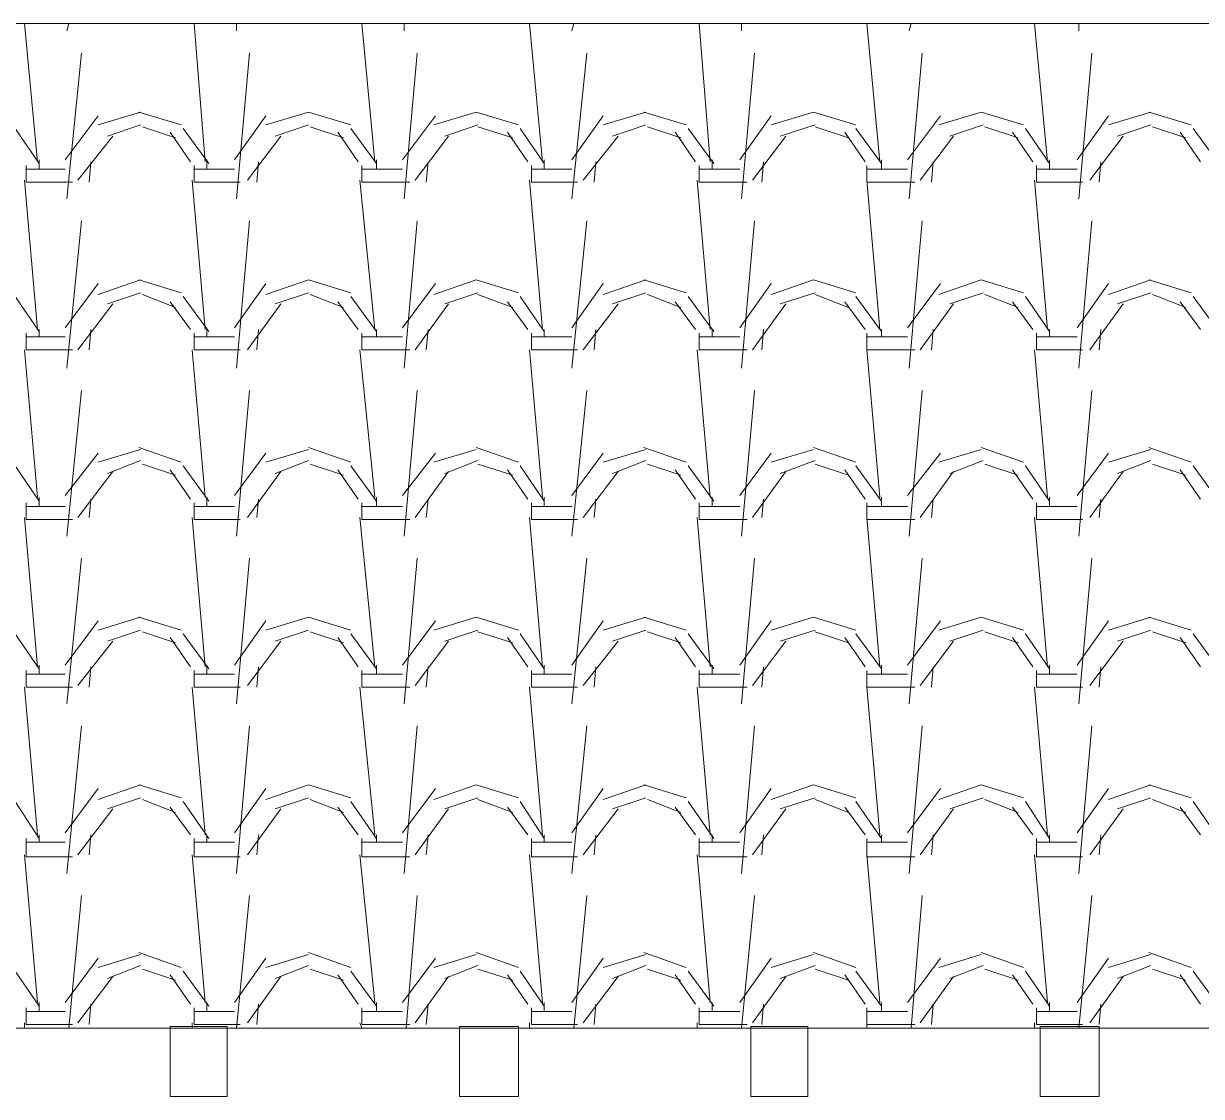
# Model space of a CAD drawing. Header units: millimetres. Extents: x -112072 to -91620, y -6955 to -1948.
# Drawn here: x -99769 to -97449, y -4061 to -1948 of the extents above; entities that cross this region are included whole.
import ezdxf

# ---------------------------------------------------------------- set-up
doc = ezdxf.new("R2010")
doc.units = ezdxf.units.MM
doc.layers.add('A-COB-___-___-EXI', color=250, linetype='Continuous', lineweight=25)

msp = doc.modelspace()

# ---------------------------------------------------------------- linework, layer by layer
at = {"layer": 'A-COB-___-___-EXI', "color": 9, "lineweight": 15}
for p, q in [((-99741.5, -2220.6), (-99766.9, -1948.3)), ((-99683.4, -1962.8), (-99679.8, -1948.3)), ((-99411.1, -2220.6), (-99432.9, -1948.3)), ((-99349.3, -1962.8), (-99349.3, -1948.3)), ((-99077, -2220.6), (-99102.5, -1948.3)), ((-99018.9, -1962.8), (-99018.9, -1948.3)), ((-98746.6, -2220.6), (-98772, -1948.3)), ((-98688.5, -1962.8), (-98684.9, -1948.3)), ((-98416.2, -2220.6), (-98438, -1948.3)), ((-98354.5, -1962.8), (-98354.5, -1948.3)), ((-98082.2, -2220.6), (-98107.6, -1948.3)), ((-98024.1, -1962.8), (-98020.5, -1948.3)), ((-97751.8, -2220.6), (-97777.2, -1948.3)), ((-97690, -1962.8), (-97690, -1948.3)), ((-99683.4, -2293.2), (-99654.3, -2006.4)), ((-99349.3, -2293.2), (-99323.9, -2006.4)), ((-99018.9, -2293.2), (-98993.5, -2006.4)), ((-98688.5, -2293.2), (-98659.5, -2006.4)), ((-98354.5, -2293.2), (-98329.1, -2006.4)), ((-98024.1, -2293.2), (-97998.7, -2006.4)), ((-97690, -2293.2), (-97664.6, -2006.4)), ((-99621.7, -2129.8), (-99687, -2217)), ((-99538.2, -2122.6), (-99621.7, -2148)), ((-99458.3, -2148), (-99541.8, -2122.6)), ((-99291.3, -2129.8), (-99353, -2217)), ((-98957.2, -2129.8), (-99022.6, -2217)), ((-98626.8, -2129.8), (-98688.5, -2217)), ((-98543.3, -2122.6), (-98626.8, -2148)), ((-98463.4, -2148), (-98546.9, -2122.6)), ((-98296.4, -2129.8), (-98358.1, -2217)), ((-97962.4, -2129.8), (-98027.7, -2217)), ((-97631.9, -2129.8), (-97693.7, -2217)), ((-97548.4, -2122.6), (-97631.9, -2148)), ((-97468.6, -2148), (-97552.1, -2122.6)), ((-99737.9, -2224.2), (-99785.1, -2155.2)), ((-99538.2, -2148), (-99603.5, -2169.8)), ((-99469.2, -2173.4), (-99534.5, -2151.6)), ((-99403.8, -2224.2), (-99454.6, -2155.2)), ((-99207.7, -2148), (-99273.1, -2169.8)), ((-99138.8, -2173.4), (-99204.1, -2151.6)), ((-99073.4, -2224.2), (-99124.2, -2155.2)), ((-98873.7, -2148), (-98939.1, -2169.8)), ((-98804.7, -2173.4), (-98873.7, -2151.6)), ((-98743, -2224.2), (-98790.2, -2155.2)), ((-98543.3, -2148), (-98608.7, -2169.8)), ((-98474.3, -2173.4), (-98539.7, -2151.6)), ((-98409, -2224.2), (-98459.8, -2155.2)), ((-98209.3, -2148), (-98278.2, -2169.8)), ((-98143.9, -2173.4), (-98209.3, -2151.6)), ((-98078.5, -2224.2), (-98129.4, -2155.2)), ((-97878.8, -2148), (-97944.2, -2169.8)), ((-97809.9, -2173.4), (-97875.2, -2151.6)), ((-97748.1, -2224.2), (-97795.3, -2155.2)), ((-97548.4, -2148), (-97613.8, -2169.8)), ((-97479.4, -2173.4), (-97544.8, -2151.6)), ((-97414.1, -2224.2), (-97464.9, -2155.2)), ((-99592.6, -2169.8), (-99661.6, -2256.9)), ((-99440.1, -2220.6), (-99480.1, -2162.5)), ((-99262.2, -2169.8), (-99327.6, -2256.9)), ((-99109.7, -2220.6), (-99149.7, -2162.5)), ((-98931.8, -2169.8), (-98997.2, -2256.9)), ((-98775.7, -2220.6), (-98815.6, -2162.5)), ((-98597.8, -2169.8), (-98666.7, -2256.9)), ((-98445.3, -2220.6), (-98485.2, -2162.5)), ((-98267.3, -2169.8), (-98332.7, -2256.9)), ((-98111.2, -2220.6), (-98151.2, -2162.5)), ((-97936.9, -2169.8), (-98002.3, -2256.9)), ((-97780.8, -2220.6), (-97820.8, -2162.5)), ((-97602.9, -2169.8), (-97668.3, -2256.9)), ((-97450.4, -2220.6), (-97490.3, -2162.5)), ((-99639.8, -2260.5), (-99636.2, -2220.6)), ((-99309.4, -2260.5), (-99305.8, -2220.6)), ((-98975.4, -2260.5), (-98971.7, -2220.6)), ((-98645, -2260.5), (-98641.3, -2220.6)), ((-98314.6, -2260.5), (-98310.9, -2220.6)), ((-97980.5, -2260.5), (-97976.9, -2220.6)), ((-97650.1, -2260.5), (-97646.5, -2220.6)), ((-99737.9, -2235.1), (-99687, -2235.1)), ((-99407.4, -2235.1), (-99353, -2235.1)), ((-99073.4, -2235.1), (-99022.6, -2235.1)), ((-98743, -2235.1), (-98688.5, -2235.1)), ((-98412.6, -2235.1), (-98358.1, -2235.1)), ((-98078.5, -2235.1), (-98027.7, -2235.1)), ((-97748.1, -2235.1), (-97693.7, -2235.1)), ((-99741.5, -2551), (-99766.9, -2256.9)), ((-99411.1, -2551), (-99436.5, -2256.9)), ((-99077, -2551), (-99106.1, -2256.9)), ((-98746.6, -2551), (-98772, -2256.9)), ((-98416.2, -2551), (-98441.6, -2256.9)), ((-98082.2, -2551), (-98107.6, -2256.9)), ((-97751.8, -2551), (-97777.2, -2256.9)), ((-99683.4, -2627.3), (-99654.3, -2336.8)), ((-99349.3, -2627.3), (-99323.9, -2336.8)), ((-99018.9, -2627.3), (-98993.5, -2336.8)), ((-98688.5, -2627.3), (-98659.5, -2336.8)), ((-98354.5, -2627.3), (-98329.1, -2336.8)), ((-98024.1, -2627.3), (-97998.7, -2336.8)), ((-97690, -2627.3), (-97664.6, -2336.8)), ((-99538.2, -2453), (-99621.7, -2482)), ((-99458.3, -2478.4), (-99541.8, -2453)), ((-98543.3, -2453), (-98626.8, -2482)), ((-98463.4, -2478.4), (-98546.9, -2453)), ((-97548.4, -2453), (-97631.9, -2482)), ((-97468.6, -2478.4), (-97552.1, -2453)), ((-99621.7, -2460.2), (-99687, -2547.4)), ((-99538.2, -2478.4), (-99603.5, -2500.2)), ((-99469.2, -2507.4), (-99534.5, -2482)), ((-99291.3, -2460.2), (-99353, -2547.4)), ((-99207.7, -2478.4), (-99273.1, -2500.2)), ((-99138.8, -2507.4), (-99204.1, -2482)), ((-98957.2, -2460.2), (-99022.6, -2547.4)), ((-98873.7, -2478.4), (-98939.1, -2500.2)), ((-98804.7, -2507.4), (-98873.7, -2482)), ((-98626.8, -2460.2), (-98688.5, -2547.4)), ((-98543.3, -2478.4), (-98608.7, -2500.2)), ((-98474.3, -2507.4), (-98539.7, -2482)), ((-98296.4, -2460.2), (-98358.1, -2547.4)), ((-98209.3, -2478.4), (-98278.2, -2500.2)), ((-98143.9, -2507.4), (-98209.3, -2482)), ((-97962.4, -2460.2), (-98027.7, -2547.4)), ((-97878.8, -2478.4), (-97944.2, -2500.2)), ((-97809.9, -2507.4), (-97875.2, -2482)), ((-97631.9, -2460.2), (-97693.7, -2547.4)), ((-97548.4, -2478.4), (-97613.8, -2500.2)), ((-97479.4, -2507.4), (-97544.8, -2482)), ((-99737.9, -2554.6), (-99785.1, -2485.7)), ((-99592.6, -2500.2), (-99661.6, -2591)), ((-99440.1, -2551), (-99480.1, -2496.5)), ((-99403.8, -2554.6), (-99454.6, -2485.7)), ((-99262.2, -2500.2), (-99327.6, -2591)), ((-99109.7, -2551), (-99149.7, -2496.5)), ((-99073.4, -2554.6), (-99124.2, -2485.7)), ((-98931.8, -2500.2), (-98997.2, -2591)), ((-98775.7, -2551), (-98815.6, -2496.5)), ((-98743, -2554.6), (-98790.2, -2485.7)), ((-98597.8, -2500.2), (-98666.7, -2591)), ((-98445.3, -2551), (-98485.2, -2496.5)), ((-98409, -2554.6), (-98459.8, -2485.7)), ((-98267.3, -2500.2), (-98332.7, -2591)), ((-98111.2, -2551), (-98151.2, -2496.5)), ((-98078.5, -2554.6), (-98129.4, -2485.7)), ((-97936.9, -2500.2), (-98002.3, -2591)), ((-97780.8, -2551), (-97820.8, -2496.5)), ((-97748.1, -2554.6), (-97795.3, -2485.7)), ((-97602.9, -2500.2), (-97668.3, -2591)), ((-97450.4, -2551), (-97490.3, -2496.5)), ((-97414.1, -2554.6), (-97464.9, -2485.7)), ((-99639.8, -2591), (-99636.2, -2551)), ((-99309.4, -2591), (-99305.8, -2551)), ((-98975.4, -2591), (-98971.7, -2551)), ((-98645, -2591), (-98641.3, -2551)), ((-98314.6, -2591), (-98310.9, -2551)), ((-97980.5, -2591), (-97976.9, -2551)), ((-97650.1, -2591), (-97646.5, -2551)), ((-99737.9, -2565.5), (-99687, -2565.5)), ((-99407.4, -2565.5), (-99353, -2565.5)), ((-99073.4, -2565.5), (-99022.6, -2565.5)), ((-98743, -2565.5), (-98688.5, -2565.5)), ((-98412.6, -2565.5), (-98358.1, -2565.5)), ((-98078.5, -2565.5), (-98027.7, -2565.5)), ((-97748.1, -2565.5), (-97693.7, -2565.5)), ((-99741.5, -2881.4), (-99766.9, -2591)), ((-99411.1, -2881.4), (-99436.5, -2591)), ((-99077, -2881.4), (-99106.1, -2591)), ((-98746.6, -2881.4), (-98772, -2591)), ((-98416.2, -2881.4), (-98441.6, -2591)), ((-98082.2, -2881.4), (-98107.6, -2591)), ((-97751.8, -2881.4), (-97777.2, -2591)), ((-99683.4, -2957.7), (-99654.3, -2670.8)), ((-99349.3, -2957.7), (-99323.9, -2670.8)), ((-99018.9, -2957.7), (-98993.5, -2670.8)), ((-98688.5, -2957.7), (-98659.5, -2670.8)), ((-98354.5, -2957.7), (-98329.1, -2670.8)), ((-98024.1, -2957.7), (-97998.7, -2670.8)), ((-97690, -2957.7), (-97664.6, -2670.8)), ((-99458.3, -2812.4), (-99541.8, -2783.4)), ((-99124.2, -2812.4), (-99207.7, -2783.4)), ((-98793.8, -2812.4), (-98877.3, -2783.4)), ((-98463.4, -2812.4), (-98546.9, -2783.4)), ((-98129.4, -2812.4), (-98212.9, -2783.4)), ((-97799, -2812.4), (-97882.5, -2783.4)), ((-97468.6, -2812.4), (-97552.1, -2783.4)), ((-99621.7, -2794.3), (-99687, -2877.8)), ((-99538.2, -2787), (-99621.7, -2812.4)), ((-99291.3, -2794.3), (-99353, -2877.8)), ((-99207.7, -2787), (-99291.3, -2812.4)), ((-98957.2, -2794.3), (-99022.6, -2877.8)), ((-98877.3, -2787), (-98960.8, -2812.4)), ((-98626.8, -2794.3), (-98688.5, -2877.8)), ((-98543.3, -2787), (-98626.8, -2812.4)), ((-98296.4, -2794.3), (-98358.1, -2877.8)), ((-98212.9, -2787), (-98296.4, -2812.4)), ((-97962.4, -2794.3), (-98027.7, -2877.8)), ((-97882.5, -2787), (-97966, -2812.4)), ((-97631.9, -2794.3), (-97693.7, -2877.8)), ((-97548.4, -2787), (-97631.9, -2812.4)), ((-99737.9, -2888.7), (-99785.1, -2819.7)), ((-99538.2, -2808.8), (-99603.5, -2834.2)), ((-99469.2, -2837.9), (-99534.5, -2816.1)), ((-99440.1, -2885.1), (-99480.1, -2827)), ((-99403.8, -2888.7), (-99454.6, -2819.7)), ((-99207.7, -2808.8), (-99273.1, -2834.2)), ((-99138.8, -2837.9), (-99204.1, -2816.1)), ((-99109.7, -2885.1), (-99149.7, -2827)), ((-99073.4, -2888.7), (-99124.2, -2819.7)), ((-98873.7, -2808.8), (-98939.1, -2834.2)), ((-98804.7, -2837.9), (-98873.7, -2816.1)), ((-98775.7, -2885.1), (-98815.6, -2827)), ((-98743, -2888.7), (-98790.2, -2819.7)), ((-98543.3, -2808.8), (-98608.7, -2834.2)), ((-98474.3, -2837.9), (-98539.7, -2816.1)), ((-98445.3, -2885.1), (-98485.2, -2827)), ((-98409, -2888.7), (-98459.8, -2819.7)), ((-98209.3, -2808.8), (-98278.2, -2834.2)), ((-98143.9, -2837.9), (-98209.3, -2816.1)), ((-98111.2, -2885.1), (-98151.2, -2827)), ((-98078.5, -2888.7), (-98129.4, -2819.7)), ((-97878.8, -2808.8), (-97944.2, -2834.2)), ((-97809.9, -2837.9), (-97875.2, -2816.1)), ((-97780.8, -2885.1), (-97820.8, -2827)), ((-97748.1, -2888.7), (-97795.3, -2819.7)), ((-97548.4, -2808.8), (-97613.8, -2834.2)), ((-97479.4, -2837.9), (-97544.8, -2816.1)), ((-97450.4, -2885.1), (-97490.3, -2827)), ((-97414.1, -2888.7), (-97464.9, -2819.7)), ((-99592.6, -2830.6), (-99661.6, -2921.4)), ((-99262.2, -2830.6), (-99327.6, -2921.4)), ((-98931.8, -2830.6), (-98997.2, -2921.4)), ((-98597.8, -2830.6), (-98666.7, -2921.4)), ((-98267.3, -2830.6), (-98332.7, -2921.4)), ((-97936.9, -2830.6), (-98002.3, -2921.4)), ((-97602.9, -2830.6), (-97668.3, -2921.4)), ((-99737.9, -2899.6), (-99687, -2899.6)), ((-99639.8, -2921.4), (-99636.2, -2885.1)), ((-99407.4, -2899.6), (-99353, -2899.6)), ((-99309.4, -2921.4), (-99305.8, -2885.1)), ((-99073.4, -2899.6), (-99022.6, -2899.6)), ((-98975.4, -2921.4), (-98971.7, -2885.1)), ((-98743, -2899.6), (-98688.5, -2899.6)), ((-98645, -2921.4), (-98641.3, -2885.1)), ((-98412.6, -2899.6), (-98358.1, -2899.6)), ((-98314.6, -2921.4), (-98310.9, -2885.1)), ((-98078.5, -2899.6), (-98027.7, -2899.6)), ((-97980.5, -2921.4), (-97976.9, -2885.1)), ((-97748.1, -2899.6), (-97693.7, -2899.6)), ((-97650.1, -2921.4), (-97646.5, -2885.1)), ((-99741.5, -3215.5), (-99766.9, -2921.4)), ((-99411.1, -3215.5), (-99436.5, -2921.4)), ((-99077, -3215.5), (-99106.1, -2921.4)), ((-98746.6, -3215.5), (-98772, -2921.4)), ((-98416.2, -3215.5), (-98441.6, -2921.4)), ((-98082.2, -3215.5), (-98107.6, -2921.4)), ((-97751.8, -3215.5), (-97777.2, -2921.4)), ((-99683.4, -3288.1), (-99654.3, -3001.2)), ((-99349.3, -3288.1), (-99323.9, -3001.2)), ((-99018.9, -3288.1), (-98993.5, -3001.2)), ((-98688.5, -3288.1), (-98659.5, -3001.2)), ((-98354.5, -3288.1), (-98329.1, -3001.2)), ((-98024.1, -3288.1), (-97998.7, -3001.2)), ((-97690, -3288.1), (-97664.6, -3001.2)), ((-99621.7, -3124.7), (-99687, -3211.8)), ((-99538.2, -3117.4), (-99621.7, -3142.8)), ((-99458.3, -3142.8), (-99541.8, -3117.4)), ((-99291.3, -3124.7), (-99353, -3211.8)), ((-98957.2, -3124.7), (-99022.6, -3211.8)), ((-98626.8, -3124.7), (-98688.5, -3211.8)), ((-98543.3, -3117.4), (-98626.8, -3142.8)), ((-98463.4, -3142.8), (-98546.9, -3117.4)), ((-98296.4, -3124.7), (-98358.1, -3211.8)), ((-97962.4, -3124.7), (-98027.7, -3211.8)), ((-97631.9, -3124.7), (-97693.7, -3211.8)), ((-97548.4, -3117.4), (-97631.9, -3142.8)), ((-97468.6, -3142.8), (-97552.1, -3117.4)), ((-99737.9, -3219.1), (-99785.1, -3150.1)), ((-99538.2, -3142.8), (-99603.5, -3164.6)), ((-99469.2, -3168.3), (-99534.5, -3146.5)), ((-99403.8, -3219.1), (-99454.6, -3150.1)), ((-99207.7, -3142.8), (-99273.1, -3164.6)), ((-99138.8, -3168.3), (-99204.1, -3146.5)), ((-99073.4, -3219.1), (-99124.2, -3150.1)), ((-98873.7, -3142.8), (-98939.1, -3164.6)), ((-98804.7, -3168.3), (-98873.7, -3146.5)), ((-98743, -3219.1), (-98790.2, -3150.1)), ((-98543.3, -3142.8), (-98608.7, -3164.6)), ((-98474.3, -3168.3), (-98539.7, -3146.5)), ((-98409, -3219.1), (-98459.8, -3150.1)), ((-98209.3, -3142.8), (-98278.2, -3164.6)), ((-98143.9, -3168.3), (-98209.3, -3146.5)), ((-98078.5, -3219.1), (-98129.4, -3150.1)), ((-97878.8, -3142.8), (-97944.2, -3164.6)), ((-97809.9, -3168.3), (-97875.2, -3146.5)), ((-97748.1, -3219.1), (-97795.3, -3150.1)), ((-97548.4, -3142.8), (-97613.8, -3164.6)), ((-97479.4, -3168.3), (-97544.8, -3146.5)), ((-97414.1, -3219.1), (-97464.9, -3150.1)), ((-99592.6, -3164.6), (-99661.6, -3251.8)), ((-99440.1, -3215.5), (-99480.1, -3157.4)), ((-99262.2, -3164.6), (-99327.6, -3251.8)), ((-99109.7, -3215.5), (-99149.7, -3157.4)), ((-98931.8, -3164.6), (-98997.2, -3251.8)), ((-98775.7, -3215.5), (-98815.6, -3157.4)), ((-98597.8, -3164.6), (-98666.7, -3251.8)), ((-98445.3, -3215.5), (-98485.2, -3157.4)), ((-98267.3, -3164.6), (-98332.7, -3251.8)), ((-98111.2, -3215.5), (-98151.2, -3157.4)), ((-97936.9, -3164.6), (-98002.3, -3251.8)), ((-97780.8, -3215.5), (-97820.8, -3157.4)), ((-97602.9, -3164.6), (-97668.3, -3251.8)), ((-97450.4, -3215.5), (-97490.3, -3157.4)), ((-99639.8, -3255.4), (-99636.2, -3215.5)), ((-99309.4, -3255.4), (-99305.8, -3215.5)), ((-98975.4, -3255.4), (-98971.7, -3215.5)), ((-98645, -3255.4), (-98641.3, -3215.5)), ((-98314.6, -3255.4), (-98310.9, -3215.5)), ((-97980.5, -3255.4), (-97976.9, -3215.5)), ((-97650.1, -3255.4), (-97646.5, -3215.5)), ((-99737.9, -3230), (-99687, -3230)), ((-99407.4, -3230), (-99353, -3230)), ((-99073.4, -3230), (-99022.6, -3230)), ((-98743, -3230), (-98688.5, -3230)), ((-98412.6, -3230), (-98358.1, -3230)), ((-98078.5, -3230), (-98027.7, -3230)), ((-97748.1, -3230), (-97693.7, -3230)), ((-99741.5, -3545.9), (-99766.9, -3255.4)), ((-99411.1, -3545.9), (-99436.5, -3255.4)), ((-99077, -3545.9), (-99106.1, -3255.4)), ((-98746.6, -3545.9), (-98772, -3255.4)), ((-98416.2, -3545.9), (-98441.6, -3255.4)), ((-98082.2, -3545.9), (-98107.6, -3255.4)), ((-97751.8, -3545.9), (-97777.2, -3255.4)), ((-99683.4, -3622.1), (-99654.3, -3331.7)), ((-99349.3, -3622.1), (-99323.9, -3331.7)), ((-99018.9, -3622.1), (-98993.5, -3331.7)), ((-98688.5, -3622.1), (-98659.5, -3331.7)), ((-98354.5, -3622.1), (-98329.1, -3331.7)), ((-98024.1, -3622.1), (-97998.7, -3331.7)), ((-97690, -3622.1), (-97664.6, -3331.7)), ((-99621.7, -3455.1), (-99687, -3542.2)), ((-99538.2, -3447.8), (-99621.7, -3476.9)), ((-99458.3, -3473.3), (-99541.8, -3447.8)), ((-99291.3, -3455.1), (-99353, -3542.2)), ((-98957.2, -3455.1), (-99022.6, -3542.2)), ((-98626.8, -3455.1), (-98688.5, -3542.2)), ((-98543.3, -3447.8), (-98626.8, -3476.9)), ((-98463.4, -3473.3), (-98546.9, -3447.8)), ((-98296.4, -3455.1), (-98358.1, -3542.2)), ((-97962.4, -3455.1), (-98027.7, -3542.2)), ((-97631.9, -3455.1), (-97693.7, -3542.2)), ((-97548.4, -3447.8), (-97631.9, -3476.9)), ((-97468.6, -3473.3), (-97552.1, -3447.8)), ((-99538.2, -3473.3), (-99603.5, -3495)), ((-99469.2, -3502.3), (-99534.5, -3476.9)), ((-99207.7, -3473.3), (-99273.1, -3495)), ((-99138.8, -3502.3), (-99204.1, -3476.9)), ((-98873.7, -3473.3), (-98939.1, -3495)), ((-98804.7, -3502.3), (-98873.7, -3476.9)), ((-98543.3, -3473.3), (-98608.7, -3495)), ((-98474.3, -3502.3), (-98539.7, -3476.9)), ((-98209.3, -3473.3), (-98278.2, -3495)), ((-98143.9, -3502.3), (-98209.3, -3476.9)), ((-97878.8, -3473.3), (-97944.2, -3495)), ((-97809.9, -3502.3), (-97875.2, -3476.9)), ((-97548.4, -3473.3), (-97613.8, -3495)), ((-97479.4, -3502.3), (-97544.8, -3476.9)), ((-99737.9, -3553.1), (-99785.1, -3480.5)), ((-99592.6, -3495), (-99661.6, -3585.8)), ((-99440.1, -3545.9), (-99480.1, -3491.4)), ((-99403.8, -3553.1), (-99454.6, -3480.5)), ((-99262.2, -3495), (-99327.6, -3585.8)), ((-99109.7, -3545.9), (-99149.7, -3491.4)), ((-99073.4, -3553.1), (-99124.2, -3480.5)), ((-98931.8, -3495), (-98997.2, -3585.8)), ((-98775.7, -3545.9), (-98815.6, -3491.4)), ((-98743, -3553.1), (-98790.2, -3480.5)), ((-98597.8, -3495), (-98666.7, -3585.8)), ((-98445.3, -3545.9), (-98485.2, -3491.4)), ((-98409, -3553.1), (-98459.8, -3480.5)), ((-98267.3, -3495), (-98332.7, -3585.8)), ((-98111.2, -3545.9), (-98151.2, -3491.4)), ((-98078.5, -3553.1), (-98129.4, -3480.5)), ((-97936.9, -3495), (-98002.3, -3585.8)), ((-97780.8, -3545.9), (-97820.8, -3491.4)), ((-97748.1, -3553.1), (-97795.3, -3480.5)), ((-97602.9, -3495), (-97668.3, -3585.8)), ((-97450.4, -3545.9), (-97490.3, -3491.4)), ((-97414.1, -3553.1), (-97464.9, -3480.5)), ((-99639.8, -3585.8), (-99636.2, -3545.9)), ((-99309.4, -3585.8), (-99305.8, -3545.9)), ((-98975.4, -3585.8), (-98971.7, -3545.9)), ((-98645, -3585.8), (-98641.3, -3545.9)), ((-98314.6, -3585.8), (-98310.9, -3545.9)), ((-97980.5, -3585.8), (-97976.9, -3545.9)), ((-97650.1, -3585.8), (-97646.5, -3545.9)), ((-99737.9, -3560.4), (-99687, -3560.4)), ((-99407.4, -3560.4), (-99353, -3560.4)), ((-99073.4, -3560.4), (-99022.6, -3560.4)), ((-98743, -3560.4), (-98688.5, -3560.4)), ((-98412.6, -3560.4), (-98358.1, -3560.4)), ((-98078.5, -3560.4), (-98027.7, -3560.4)), ((-97748.1, -3560.4), (-97693.7, -3560.4)), ((-99741.5, -3876.3), (-99766.9, -3585.8)), ((-99411.1, -3876.3), (-99436.5, -3585.8)), ((-99077, -3876.3), (-99106.1, -3585.8)), ((-98746.6, -3876.3), (-98772, -3585.8)), ((-98416.2, -3876.3), (-98441.6, -3585.8)), ((-98082.2, -3876.3), (-98107.6, -3585.8)), ((-97751.8, -3876.3), (-97777.2, -3585.8)), ((-99679.8, -3927.1), (-99654.3, -3665.7)), ((-99349.3, -3927.1), (-99323.9, -3665.7)), ((-99015.3, -3927.1), (-98993.5, -3665.7)), ((-98684.9, -3927.1), (-98659.5, -3665.7)), ((-98354.5, -3927.1), (-98329.1, -3665.7)), ((-98020.5, -3927.1), (-97998.7, -3665.7)), ((-97690, -3927.1), (-97664.6, -3665.7)), ((-99458.3, -3807.3), (-99541.8, -3778.2)), ((-99124.2, -3807.3), (-99207.7, -3778.2)), ((-98793.8, -3807.3), (-98877.3, -3778.2)), ((-98463.4, -3807.3), (-98546.9, -3778.2)), ((-98129.4, -3807.3), (-98212.9, -3778.2)), ((-97799, -3807.3), (-97882.5, -3778.2)), ((-97468.6, -3807.3), (-97552.1, -3778.2)), ((-99621.7, -3789.1), (-99687, -3876.3)), ((-99538.2, -3781.9), (-99621.7, -3807.3)), ((-99538.2, -3803.7), (-99603.5, -3829.1)), ((-99291.3, -3789.1), (-99353, -3876.3)), ((-99207.7, -3781.9), (-99291.3, -3807.3)), ((-99207.7, -3803.7), (-99273.1, -3829.1)), ((-98957.2, -3789.1), (-99022.6, -3876.3)), ((-98877.3, -3781.9), (-98960.8, -3807.3)), ((-98873.7, -3803.7), (-98939.1, -3829.1)), ((-98626.8, -3789.1), (-98688.5, -3876.3)), ((-98543.3, -3781.9), (-98626.8, -3807.3)), ((-98543.3, -3803.7), (-98608.7, -3829.1)), ((-98296.4, -3789.1), (-98358.1, -3876.3)), ((-98212.9, -3781.9), (-98296.4, -3807.3)), ((-98209.3, -3803.7), (-98278.2, -3829.1)), ((-97962.4, -3789.1), (-98027.7, -3876.3)), ((-97882.5, -3781.9), (-97966, -3807.3)), ((-97878.8, -3803.7), (-97944.2, -3829.1)), ((-97631.9, -3789.1), (-97693.7, -3876.3)), ((-97548.4, -3781.9), (-97631.9, -3807.3)), ((-97548.4, -3803.7), (-97613.8, -3829.1)), ((-99737.9, -3883.5), (-99785.1, -3814.6)), ((-99592.6, -3825.5), (-99661.6, -3916.2)), ((-99469.2, -3832.7), (-99534.5, -3810.9)), ((-99440.1, -3879.9), (-99480.1, -3821.8)), ((-99403.8, -3883.5), (-99454.6, -3814.6)), ((-99262.2, -3825.5), (-99327.6, -3916.2)), ((-99138.8, -3832.7), (-99204.1, -3810.9)), ((-99109.7, -3879.9), (-99149.7, -3821.8)), ((-99073.4, -3883.5), (-99124.2, -3814.6)), ((-98931.8, -3825.5), (-98997.2, -3916.2)), ((-98804.7, -3832.7), (-98873.7, -3810.9)), ((-98775.7, -3879.9), (-98815.6, -3821.8)), ((-98743, -3883.5), (-98790.2, -3814.6)), ((-98597.8, -3825.5), (-98666.7, -3916.2)), ((-98474.3, -3832.7), (-98539.7, -3810.9)), ((-98445.3, -3879.9), (-98485.2, -3821.8)), ((-98409, -3883.5), (-98459.8, -3814.6)), ((-98267.3, -3825.5), (-98332.7, -3916.2)), ((-98143.9, -3832.7), (-98209.3, -3810.9)), ((-98111.2, -3879.9), (-98151.2, -3821.8)), ((-98078.5, -3883.5), (-98129.4, -3814.6)), ((-97936.9, -3825.5), (-98002.3, -3916.2)), ((-97809.9, -3832.7), (-97875.2, -3810.9)), ((-97780.8, -3879.9), (-97820.8, -3821.8)), ((-97748.1, -3883.5), (-97795.3, -3814.6)), ((-97602.9, -3825.5), (-97668.3, -3916.2)), ((-97479.4, -3832.7), (-97544.8, -3810.9)), ((-97450.4, -3879.9), (-97490.3, -3821.8)), ((-97414.1, -3883.5), (-97464.9, -3814.6)), ((-99737.9, -3894.4), (-99687, -3894.4)), ((-99639.8, -3919.9), (-99636.2, -3879.9)), ((-99407.4, -3894.4), (-99353, -3894.4)), ((-99309.4, -3919.9), (-99305.8, -3879.9)), ((-99073.4, -3894.4), (-99022.6, -3894.4)), ((-98975.4, -3919.9), (-98971.7, -3879.9)), ((-98743, -3894.4), (-98688.5, -3894.4)), ((-98645, -3919.9), (-98641.3, -3879.9)), ((-98412.6, -3894.4), (-98358.1, -3894.4)), ((-98314.6, -3919.9), (-98310.9, -3879.9)), ((-98078.5, -3894.4), (-98027.7, -3894.4)), ((-97980.5, -3919.9), (-97976.9, -3879.9)), ((-97748.1, -3894.4), (-97693.7, -3894.4)), ((-97650.1, -3919.9), (-97646.5, -3879.9)), ((-99766.9, -3927.1), (-99766.9, -3916.2)), ((-99436.5, -3927.1), (-99436.5, -3916.2)), ((-99102.5, -3927.1), (-99106.1, -3916.2)), ((-98772, -3927.1), (-98772, -3916.2)), ((-98441.6, -3927.1), (-98441.6, -3916.2)), ((-98107.6, -3927.1), (-98107.6, -3916.2)), ((-97777.2, -3927.1), (-97777.2, -3916.2))]:
    msp.add_line(p, q, dxfattribs=at)
at = {"layer": 'A-COB-___-___-EXI', "color": 28, "lineweight": 15, "flags": 128}
msp.add_lwpolyline([(-111560, -1948.3), (-111560, -3927.1), (-92320, -3927.1), (-92320, -1948.3), (-111560, -1948.3), (-92320, -1948.3), (-92320, -3919.9)], dxfattribs=at)
at = {"layer": 'A-COB-___-___-EXI', "color": 9, "lineweight": 15, "flags": 128}
for points in [[(-99124.2, -2148), (-99207.7, -2122.6), (-99291.3, -2148)], [(-98793.8, -2148), (-98877.3, -2122.6), (-98960.8, -2148)], [(-98129.4, -2148), (-98212.9, -2122.6), (-98296.4, -2148)], [(-97799, -2148), (-97882.5, -2122.6), (-97966, -2148)], [(-99763.3, -2235.1), (-99737.9, -2235.1), (-99737.9, -2217)], [(-99432.9, -2235.1), (-99407.4, -2235.1), (-99407.4, -2217)], [(-99102.5, -2235.1), (-99073.4, -2235.1), (-99073.4, -2217)], [(-98768.4, -2235.1), (-98743, -2235.1), (-98743, -2217)], [(-98438, -2235.1), (-98412.6, -2235.1), (-98412.6, -2217)], [(-98107.6, -2235.1), (-98078.5, -2235.1), (-98078.5, -2217)], [(-97773.6, -2235.1), (-97748.1, -2235.1), (-97748.1, -2217)], [(-99672.5, -2260.5), (-99737.9, -2260.5), (-99763.3, -2260.5), (-99763.3, -2227.9)], [(-99342.1, -2260.5), (-99407.4, -2260.5), (-99432.9, -2260.5), (-99432.9, -2227.9)], [(-99008, -2260.5), (-99073.4, -2260.5), (-99102.5, -2260.5), (-99102.5, -2227.9)], [(-98677.6, -2260.5), (-98743, -2260.5), (-98768.4, -2260.5), (-98768.4, -2227.9)], [(-98343.6, -2260.5), (-98412.6, -2260.5), (-98438, -2260.5), (-98438, -2227.9)], [(-98013.2, -2260.5), (-98078.5, -2260.5), (-98107.6, -2260.5), (-98107.6, -2227.9)], [(-97682.8, -2260.5), (-97748.1, -2260.5), (-97773.6, -2260.5), (-97773.6, -2227.9)], [(-99124.2, -2478.4), (-99207.7, -2453), (-99291.3, -2482)], [(-98793.8, -2478.4), (-98877.3, -2453), (-98960.8, -2482)], [(-98129.4, -2478.4), (-98212.9, -2453), (-98296.4, -2482)], [(-97799, -2478.4), (-97882.5, -2453), (-97966, -2482)], [(-99763.3, -2565.5), (-99737.9, -2565.5), (-99737.9, -2551)], [(-99432.9, -2565.5), (-99407.4, -2565.5), (-99407.4, -2551)], [(-99102.5, -2565.5), (-99073.4, -2565.5), (-99073.4, -2551)], [(-98768.4, -2565.5), (-98743, -2565.5), (-98743, -2551)], [(-98438, -2565.5), (-98412.6, -2565.5), (-98412.6, -2551)], [(-98107.6, -2565.5), (-98078.5, -2565.5), (-98078.5, -2551)], [(-97773.6, -2565.5), (-97748.1, -2565.5), (-97748.1, -2551)], [(-99672.5, -2591), (-99737.9, -2591), (-99763.3, -2591), (-99763.3, -2558.3)], [(-99342.1, -2591), (-99407.4, -2591), (-99432.9, -2591), (-99432.9, -2558.3)], [(-99008, -2591), (-99073.4, -2591), (-99102.5, -2591), (-99102.5, -2558.3)], [(-98677.6, -2591), (-98743, -2591), (-98768.4, -2591), (-98768.4, -2558.3)], [(-98343.6, -2591), (-98412.6, -2591), (-98438, -2591), (-98438, -2558.3)], [(-98013.2, -2591), (-98078.5, -2591), (-98107.6, -2591), (-98107.6, -2558.3)], [(-97682.8, -2591), (-97748.1, -2591), (-97773.6, -2591), (-97773.6, -2558.3)], [(-99763.3, -2899.6), (-99737.9, -2899.6), (-99737.9, -2881.4)], [(-99672.5, -2925), (-99737.9, -2925), (-99763.3, -2925), (-99763.3, -2892.3)], [(-99432.9, -2899.6), (-99407.4, -2899.6), (-99407.4, -2881.4)], [(-99342.1, -2925), (-99407.4, -2925), (-99432.9, -2925), (-99432.9, -2892.3)], [(-99102.5, -2899.6), (-99073.4, -2899.6), (-99073.4, -2881.4)], [(-99008, -2925), (-99073.4, -2925), (-99102.5, -2925), (-99102.5, -2892.3)], [(-98768.4, -2899.6), (-98743, -2899.6), (-98743, -2881.4)], [(-98677.6, -2925), (-98743, -2925), (-98768.4, -2925), (-98768.4, -2892.3)], [(-98438, -2899.6), (-98412.6, -2899.6), (-98412.6, -2881.4)], [(-98343.6, -2925), (-98412.6, -2925), (-98438, -2925), (-98438, -2892.3)], [(-98107.6, -2899.6), (-98078.5, -2899.6), (-98078.5, -2881.4)], [(-98013.2, -2925), (-98078.5, -2925), (-98107.6, -2925), (-98107.6, -2892.3)], [(-97773.6, -2899.6), (-97748.1, -2899.6), (-97748.1, -2881.4)], [(-97682.8, -2925), (-97748.1, -2925), (-97773.6, -2925), (-97773.6, -2892.3)], [(-99124.2, -3142.8), (-99207.7, -3117.4), (-99291.3, -3142.8)], [(-98793.8, -3142.8), (-98877.3, -3117.4), (-98960.8, -3142.8)], [(-98129.4, -3142.8), (-98212.9, -3117.4), (-98296.4, -3142.8)], [(-97799, -3142.8), (-97882.5, -3117.4), (-97966, -3142.8)], [(-99763.3, -3230), (-99737.9, -3230), (-99737.9, -3211.8)], [(-99672.5, -3255.4), (-99737.9, -3255.4), (-99763.3, -3255.4), (-99763.3, -3222.7)], [(-99432.9, -3230), (-99407.4, -3230), (-99407.4, -3211.8)], [(-99342.1, -3255.4), (-99407.4, -3255.4), (-99432.9, -3255.4), (-99432.9, -3222.7)], [(-99102.5, -3230), (-99073.4, -3230), (-99073.4, -3211.8)], [(-99008, -3255.4), (-99073.4, -3255.4), (-99102.5, -3255.4), (-99102.5, -3222.7)], [(-98768.4, -3230), (-98743, -3230), (-98743, -3211.8)], [(-98677.6, -3255.4), (-98743, -3255.4), (-98768.4, -3255.4), (-98768.4, -3222.7)], [(-98438, -3230), (-98412.6, -3230), (-98412.6, -3211.8)], [(-98343.6, -3255.4), (-98412.6, -3255.4), (-98438, -3255.4), (-98438, -3222.7)], [(-98107.6, -3230), (-98078.5, -3230), (-98078.5, -3211.8)], [(-98013.2, -3255.4), (-98078.5, -3255.4), (-98107.6, -3255.4), (-98107.6, -3222.7)], [(-97773.6, -3230), (-97748.1, -3230), (-97748.1, -3211.8)], [(-97682.8, -3255.4), (-97748.1, -3255.4), (-97773.6, -3255.4), (-97773.6, -3222.7)], [(-99124.2, -3473.3), (-99207.7, -3447.8), (-99291.3, -3476.9)], [(-98793.8, -3473.3), (-98877.3, -3447.8), (-98960.8, -3476.9)], [(-98129.4, -3473.3), (-98212.9, -3447.8), (-98296.4, -3476.9)], [(-97799, -3473.3), (-97882.5, -3447.8), (-97966, -3476.9)], [(-99763.3, -3560.4), (-99737.9, -3560.4), (-99737.9, -3545.9)], [(-99432.9, -3560.4), (-99407.4, -3560.4), (-99407.4, -3545.9)], [(-99102.5, -3560.4), (-99073.4, -3560.4), (-99073.4, -3545.9)], [(-98768.4, -3560.4), (-98743, -3560.4), (-98743, -3545.9)], [(-98438, -3560.4), (-98412.6, -3560.4), (-98412.6, -3545.9)], [(-98107.6, -3560.4), (-98078.5, -3560.4), (-98078.5, -3545.9)], [(-97773.6, -3560.4), (-97748.1, -3560.4), (-97748.1, -3545.9)], [(-99672.5, -3589.4), (-99737.9, -3589.4), (-99763.3, -3589.4), (-99763.3, -3553.1)], [(-99342.1, -3589.4), (-99407.4, -3589.4), (-99432.9, -3589.4), (-99432.9, -3553.1)], [(-99008, -3589.4), (-99073.4, -3589.4), (-99102.5, -3589.4), (-99102.5, -3553.1)], [(-98677.6, -3589.4), (-98743, -3589.4), (-98768.4, -3589.4), (-98768.4, -3553.1)], [(-98343.6, -3589.4), (-98412.6, -3589.4), (-98438, -3589.4), (-98438, -3553.1)], [(-98013.2, -3589.4), (-98078.5, -3589.4), (-98107.6, -3589.4), (-98107.6, -3553.1)], [(-97682.8, -3589.4), (-97748.1, -3589.4), (-97773.6, -3589.4), (-97773.6, -3553.1)], [(-99763.3, -3894.4), (-99737.9, -3894.4), (-99737.9, -3876.3)], [(-99672.5, -3919.9), (-99737.9, -3919.9), (-99763.3, -3919.9), (-99763.3, -3887.2)], [(-99432.9, -3894.4), (-99407.4, -3894.4), (-99407.4, -3876.3)], [(-99342.1, -3919.9), (-99407.4, -3919.9), (-99432.9, -3919.9), (-99432.9, -3887.2)], [(-99102.5, -3894.4), (-99073.4, -3894.4), (-99073.4, -3876.3)], [(-99008, -3919.9), (-99073.4, -3919.9), (-99102.5, -3919.9), (-99102.5, -3887.2)], [(-98768.4, -3894.4), (-98743, -3894.4), (-98743, -3876.3)], [(-98677.6, -3919.9), (-98743, -3919.9), (-98768.4, -3919.9), (-98768.4, -3887.2)], [(-98438, -3894.4), (-98412.6, -3894.4), (-98412.6, -3876.3)], [(-98343.6, -3919.9), (-98412.6, -3919.9), (-98438, -3919.9), (-98438, -3887.2)], [(-98107.6, -3894.4), (-98078.5, -3894.4), (-98078.5, -3876.3)], [(-98013.2, -3919.9), (-98078.5, -3919.9), (-98107.6, -3919.9), (-98107.6, -3887.2)], [(-97773.6, -3894.4), (-97748.1, -3894.4), (-97748.1, -3876.3)], [(-97682.8, -3919.9), (-97748.1, -3919.9), (-97773.6, -3919.9), (-97773.6, -3887.2)]]:
    msp.add_lwpolyline(points, dxfattribs=at)
at = {"layer": 'A-COB-___-___-EXI', "color": 28, "lineweight": 15, "flags": 128}
for points in [[(-99367.5, -4061.5), (-99480.1, -4061.5), (-99480.1, -3923.5), (-99367.5, -3923.5)], [(-98793.8, -4061.5), (-98910, -4061.5), (-98910, -3923.5), (-98793.8, -3923.5)], [(-98223.8, -4061.5), (-98336.3, -4061.5), (-98336.3, -3923.5), (-98223.8, -3923.5)], [(-97650.1, -4061.5), (-97766.3, -4061.5), (-97766.3, -3923.5), (-97650.1, -3923.5)]]:
    msp.add_lwpolyline(points, close=True, dxfattribs=at)

doc.saveas('drawing.dxf')
